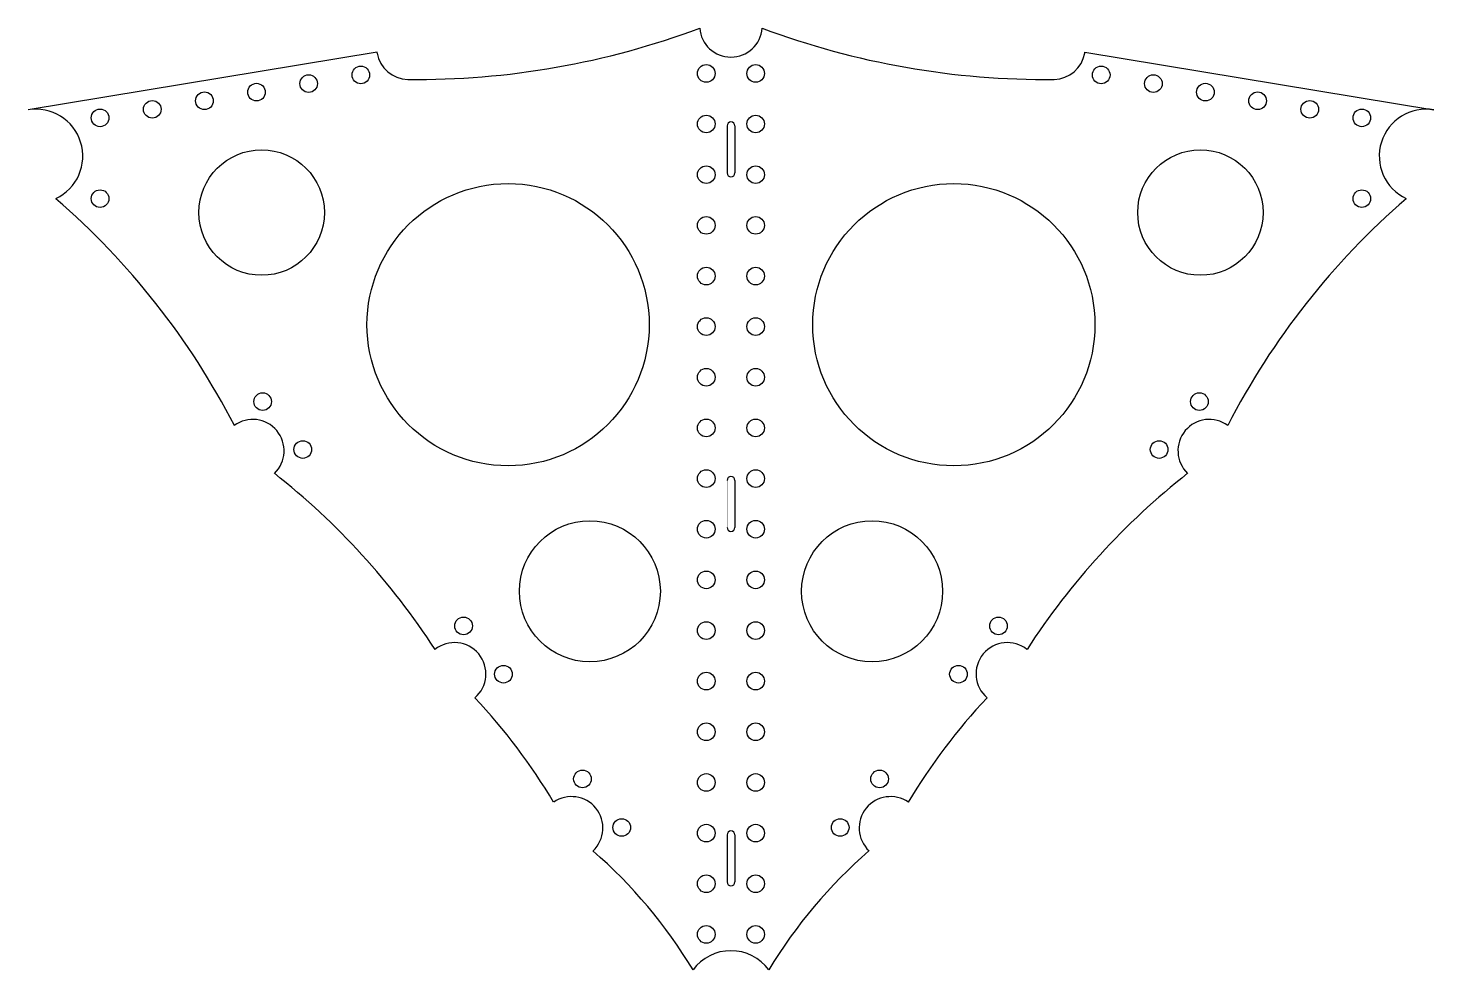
# Model space of a CAD drawing. Extents: x 146.5 to 157.7, y -7.8 to -0.3.
import ezdxf

# ---------------------------------------------------------------- set-up
doc = ezdxf.new("R2010")
doc.units = 0
doc.layers.add('STATION_1', color=7, linetype='CONTINUOUS')

msp = doc.modelspace()

# ---------------------------------------------------------------- linework, layer by layer
at = {"layer": 'STATION_1', "color": 0, "linetype": 'CONTINUOUS'}
for p, q in [((149.234, -0.461, 0), (146.452, -0.919, 0)), ((149.236, -0.468, 0), (149.234, -0.461, 0)), ((154.877, -0.468, 0), (154.878, -0.461, 0)), ((154.878, -0.461, 0), (157.661, -0.919, 0)), ((152.025, -1.048, 0), (152.025, -1.423, 0)), ((152.088, -1.048, 0), (152.088, -1.423, 0)), ((152.088, -3.874, 0), (152.088, -4.249, 0)), ((152.025, -6.7, 0), (152.025, -7.075, 0)), ((152.088, -6.7, 0), (152.088, -7.075, 0))]:
    msp.add_line(p, q, dxfattribs=at)
at = {"layer": 'STATION_1', "color": 0, "linetype": 'CONTINUOUS', "const_width": 0.002}
msp.add_lwpolyline([(152.025, -3.874), (152.025, -4.249)], dxfattribs=at)
at = {"layer": 'STATION_1', "color": 0, "linetype": 'CONTINUOUS'}
for centre, radius in [((151.859, -0.63, 0), 0.0703), ((152.253, -0.63, 0), 0.0703), ((148.689, -0.711, 0), 0.0703), ((149.105, -0.642, 0), 0.0703), ((155.008, -0.642, 0), 0.0703), ((155.424, -0.711, 0), 0.0703), ((147.858, -0.848, 0), 0.0703), ((148.273, -0.779, 0), 0.0703), ((155.839, -0.779, 0), 0.0703), ((156.255, -0.848, 0), 0.0703), ((147.442, -0.916, 0), 0.0703), ((156.671, -0.916, 0), 0.0703), ((147.026, -0.984, 0), 0.0703), ((151.859, -1.033, 0), 0.0703), ((152.253, -1.033, 0), 0.0703), ((157.086, -0.984, 0), 0.0703), ((148.314, -1.739, 0), 0.5), ((155.799, -1.739, 0), 0.5), ((151.859, -1.437, 0), 0.0703), ((152.253, -1.437, 0), 0.0703), ((147.026, -1.628, 0), 0.0703), ((150.279, -2.633, 0), 1.125), ((153.833, -2.633, 0), 1.125), ((157.086, -1.628, 0), 0.0703), ((151.859, -1.841, 0), 0.0703), ((152.253, -1.841, 0), 0.0703), ((151.859, -2.245, 0), 0.0703), ((152.253, -2.245, 0), 0.0703), ((151.859, -2.648, 0), 0.0703), ((152.253, -2.648, 0), 0.0703), ((151.859, -3.052, 0), 0.0703), ((152.253, -3.052, 0), 0.0703), ((148.322, -3.246, 0), 0.0703), ((155.791, -3.246, 0), 0.0703), ((151.859, -3.456, 0), 0.0703), ((152.253, -3.456, 0), 0.0703), ((148.642, -3.628, 0), 0.0703), ((155.47, -3.628, 0), 0.0703), ((151.859, -3.86, 0), 0.0703), ((152.253, -3.86, 0), 0.0703), ((150.931, -4.758, 0), 0.562), ((151.859, -4.263, 0), 0.0703), ((152.253, -4.263, 0), 0.0703), ((153.181, -4.758, 0), 0.562), ((151.859, -4.667, 0), 0.0703), ((152.253, -4.667, 0), 0.0703), ((149.924, -5.034, 0), 0.0703), ((151.859, -5.071, 0), 0.0703), ((152.253, -5.071, 0), 0.0703), ((154.189, -5.034, 0), 0.0703), ((150.242, -5.419, 0), 0.0703), ((153.87, -5.419, 0), 0.0703), ((151.859, -5.474, 0), 0.0703), ((152.253, -5.474, 0), 0.0703), ((151.859, -5.878, 0), 0.0703), ((152.253, -5.878, 0), 0.0703), ((150.872, -6.254, 0), 0.0703), ((151.859, -6.282, 0), 0.0703), ((152.253, -6.282, 0), 0.0703), ((153.241, -6.254, 0), 0.0703), ((151.185, -6.641, 0), 0.0703), ((152.927, -6.641, 0), 0.0703), ((151.859, -6.686, 0), 0.0703), ((152.253, -6.686, 0), 0.0703), ((151.859, -7.089, 0), 0.0703), ((152.253, -7.089, 0), 0.0703), ((151.859, -7.493, 0), 0.0703), ((152.253, -7.493, 0), 0.0703)]:
    msp.add_circle(centre, radius, dxfattribs=at)
for centre, radius, start, end in [((149.549, 5.758, 0), 6.436, 269.3809, 290.5372), ((152.056, -0.25, 0), 0.25, 184.2896, 355.7104), ((154.563, 5.758, 0), 6.436, 249.4628, 270.6191), ((149.482, -0.427, 0), 0.25, 189.3497, 269.3809), ((154.63, -0.427, 0), 0.25, 270.6191, 350.6503), ((146.513, -1.289, 0), 0.375, 295.3081, 99.3497), ((157.6, -1.289, 0), 0.375, 80.6503, 244.6918), ((152.056, -1.048, 0), 0.0312, 0, 180), ((152.056, -1.423, 0), 0.0312, 180, 0), ((142.695, -6.223, 0), 6.078, 27.2935, 49.1055), ((161.418, -6.223, 0), 6.078, 130.8945, 152.7065), ((148.243, -3.638, 0), 0.25, 313.8761, 126.0725), ((155.87, -3.638, 0), 0.25, 53.9275, 226.1239), ((144.817, -8.385, 0), 5.815, 32.9567, 51.7607), ((152.056, -3.874, 0), 0.0312, 0, 180), ((159.296, -8.385, 0), 5.815, 128.2393, 147.0433), ((152.056, -4.249, 0), 0.0312, 180, 0), ((149.852, -5.417, 0), 0.25, 310.4498, 128.6923), ((154.26, -5.417, 0), 0.25, 51.3077, 229.5502), ((146.4, -8.986, 0), 4.948, 30.9753, 43.0709), ((157.712, -8.986, 0), 4.948, 136.9291, 149.0247), ((150.785, -6.645, 0), 0.25, 313.2085, 124.7535), ((153.328, -6.645, 0), 0.25, 55.2465, 226.7915), ((152.056, -6.7, 0), 0.0312, 0, 180), ((148.354, -9.826, 0), 3.97, 31.0882, 49.056), ((155.758, -9.826, 0), 3.97, 130.9441, 148.9118), ((152.056, -7.075, 0), 0.0312, 180, 0), ((152.056, -7.998, 0), 0.375, 36.3081, 143.6918)]:
    msp.add_arc(centre, radius, start, end, dxfattribs=at)

doc.saveas('drawing.dxf')
